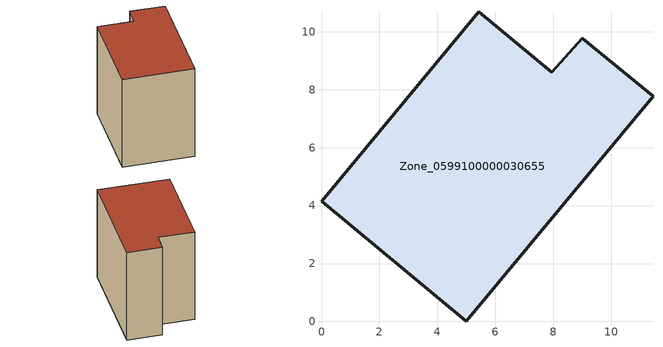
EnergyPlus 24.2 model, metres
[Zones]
Zone_0599100000030655
 floor ground (C_G): 5,0 0,4.15 5.43,10.7 7.95,8.61 8.99,9.77 11.44,7.77 z0
 wall outside (C_F): 0,4.15 5,0 11.44,7.77 8.99,9.77 7.95,8.61 5.43,10.7 0,4.15 z0:9.13
 roof outside (C_R): 5.43,10.7 0,4.15 5,0 11.44,7.77 8.99,9.77 7.95,8.61 z9.13
[BUILDING]
Pand.0599100000030655: North Axis=0; Terrain=City; Loads Convergence Tolerance Value=0.04; Temperature Convergence Tolerance Value=0.4; Solar Distribution=FullExterior; Maximum Number of Warmup Days=25; Minimum Number of Warmup Days=1
[Site:Location]
Rotterdam.The.Hague.AP_ZH_NLD Design_Conditions: Latitude=51.96; Longitude=4.45; Time Zone=1; Elevation=-4.5
[SITE:GROUNDTEMPERATURE:BUILDINGSURFACE]
18, 18, 18, 18, 18, 18, 18, 18, 18, 18, 18, 18
[MATERIAL] Thermal Absorptance=0.9; Solar Absorptance=0.7; Visible Absorptance=0.7
Name | Roughness | Thickness | Conductivity | Density | Specific Heat
G.TI.1946-1964 | MediumSmooth | 0.15 | 1 | 540 | 1210
F.TI.1946-1964 | Rough | 0.3 | 0.857143 | 1920 | 840
R.TI.1946-1964 | MediumRough | 0.2 | 0.277778 | 1500 | 1000
[CONSTRUCTION]
C_G: G.TI.1946-1964
C_F: F.TI.1946-1964
C_R: R.TI.1946-1964
[ZONE]
Zone_0599100000030655: Type=1; Multiplier=1; Ceiling Height=Autocalculate; Volume=Autocalculate; Floor Area=autocalculate; Part of Total Floor Area=Yes
[ZONEINFILTRATION:DESIGNFLOWRATE]
Infil_Zone_0599100000030655: Zone or ZoneList or Space or SpaceList=Zone_0599100000030655; Schedule=AlwaysOn; Design Flow Rate Calculation Method=Flow/Area; Flow Rate per Floor Area=0.003; Constant Term Coefficient=1; Temperature Term Coefficient=0; Velocity Term Coefficient=0; Velocity Squared Term Coefficient=0
[HVACTEMPLATE:ZONE:IDEALLOADSAIRSYSTEM]
Zone_0599100000030655: Maximum Heating Supply Air Temperature=50; Minimum Cooling Supply Air Temperature=13; Maximum Heating Supply Air Humidity Ratio=0.0156; Minimum Cooling Supply Air Humidity Ratio=0.0077; Heating Limit=NoLimit; Cooling Limit=NoLimit; Dehumidification Control Type=ConstantSensibleHeatRatio; Cooling Sensible Heat Ratio=0.7; Dehumidification Setpoint=60; Humidification Control Type=None; Humidification Setpoint=30; Outdoor Air Method=None; Outdoor Air Flow Rate per Person=0.00944; Outdoor Air Flow Rate per Zone Floor Area=0; Outdoor Air Flow Rate per Zone=0; Demand Controlled Ventilation Type=None; Outdoor Air Economizer Type=NoEconomizer; Heat Recovery Type=None; Sensible Heat Recovery Effectiveness=0.7; Latent Heat Recovery Effectiveness=0.65
[ZONECONTROL:THERMOSTAT]
ThermostatControl_Zone_0599100000030655: Zone or ZoneList=Zone_0599100000030655; Control Type Schedule=DualSetpointControlType; Control 1=Thermostat_Zone_0599100000030655; Temperature Difference Between Cutout And Setpoint=0
[THERMOSTATSETPOINT:DUALSETPOINT]
Thermostat_Zone_0599100000030655: Heating Setpoint Temperature Schedule=HeatingSetpoint_Zone_0599100000030655; Cooling Setpoint Temperature Schedule=CoolingSetpoint_Zone_0599100000030655
[SCHEDULE:COMPACT]
HeatingSetpoint_Zone_0599100000030655: Through: 12/31, For: AllDays, Until: 24:00, 21
CoolingSetpoint_Zone_0599100000030655: Through: 12/31, For: AllDays, Until: 24:00, 24
DualSetpointControlType: Through: 12/31, For: AllDays, Until: 24:00, 4
AlwaysOn: Through: 12/31, For: AllDays, Until: 24:00, 1
